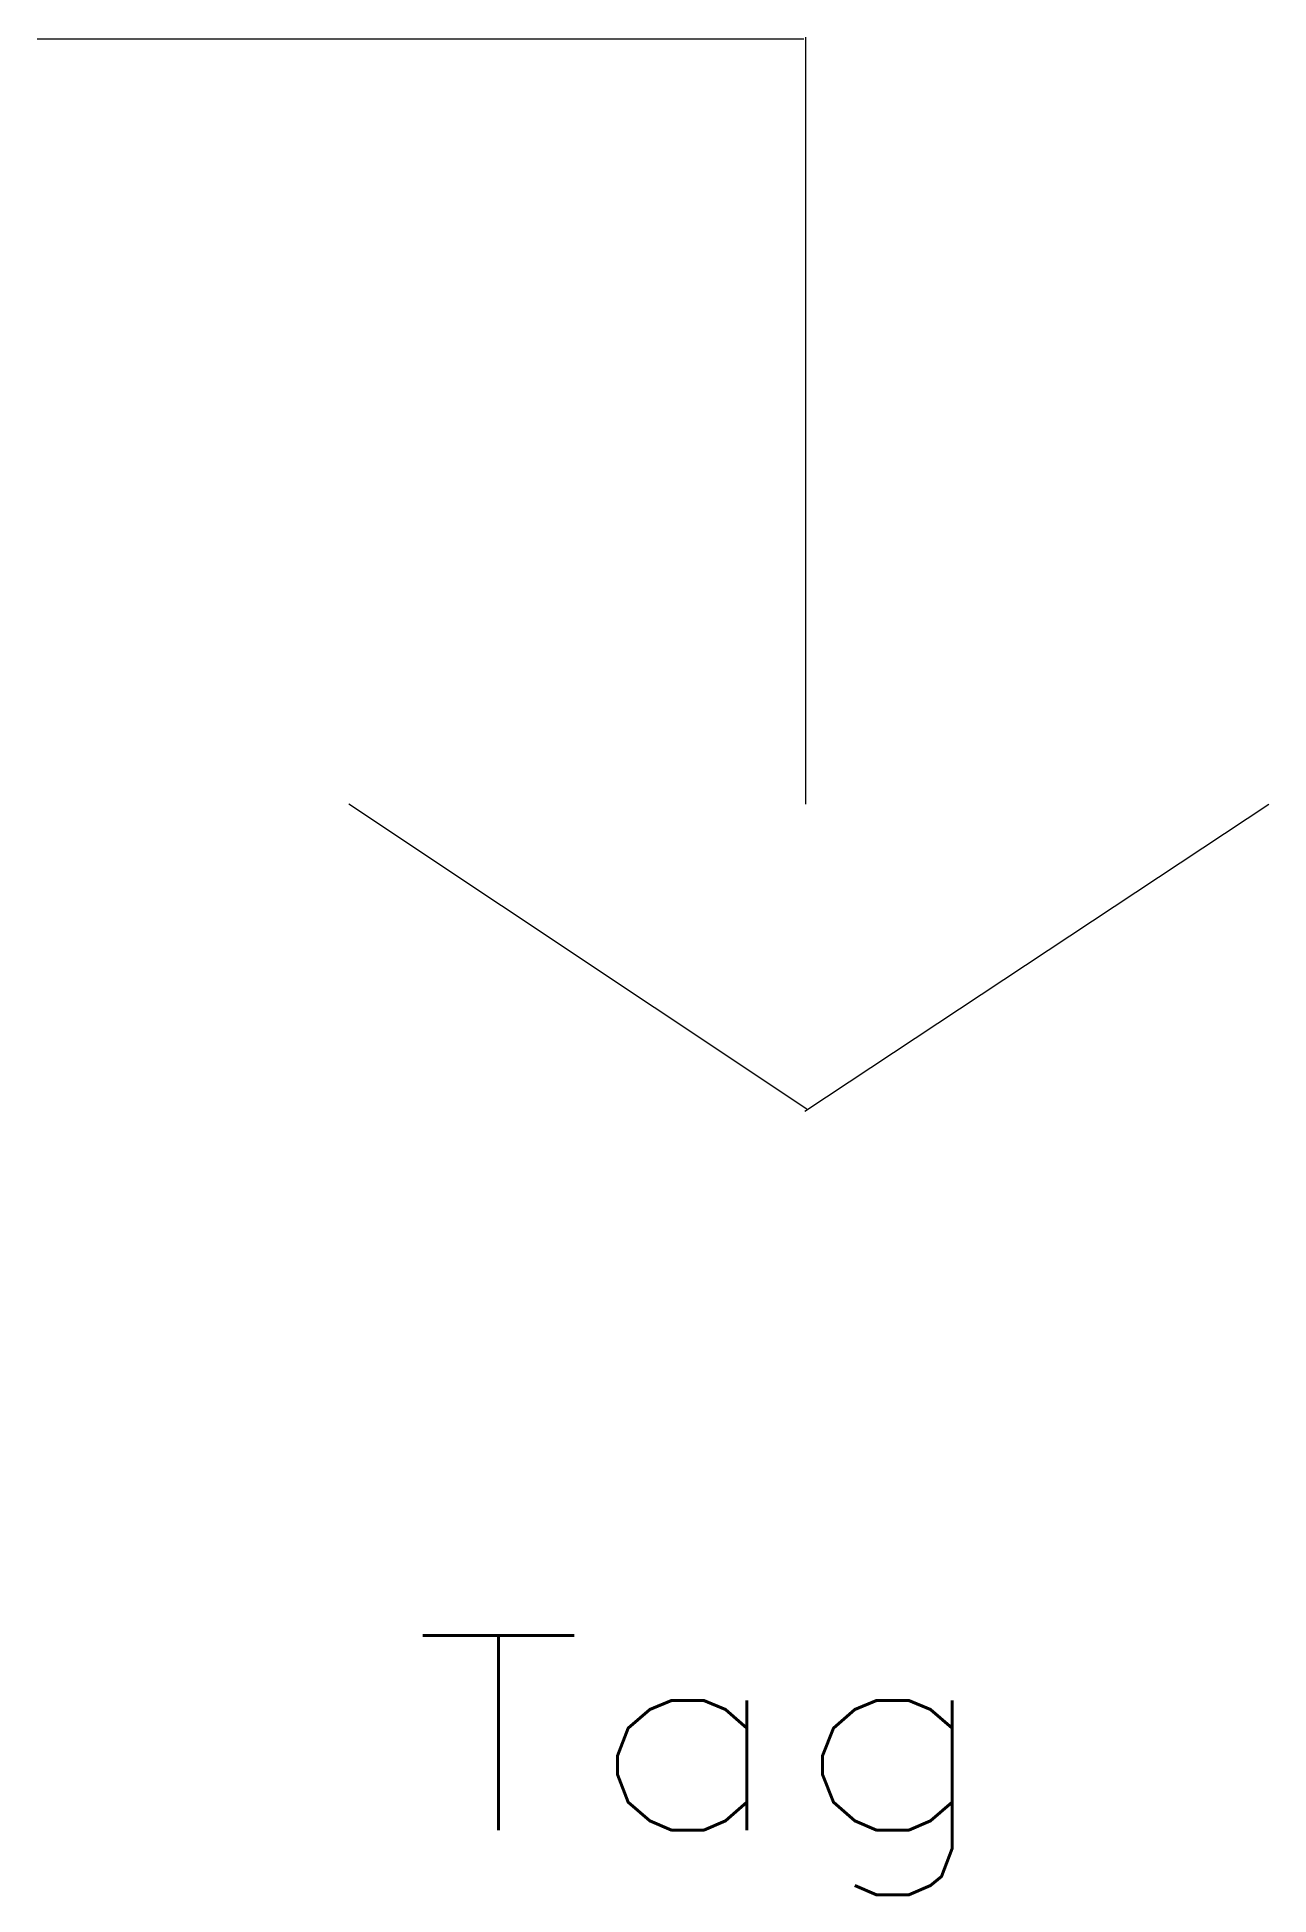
# Model space of a CAD drawing. Header units: inches. Extents: x -5 to 3, y -5.1 to 7.
import ezdxf
from ezdxf.enums import TextEntityAlignment as Align

# ---------------------------------------------------------------- set-up
doc = ezdxf.new("R2010")
doc.units = ezdxf.units.IN
doc.header["$MEASUREMENT"] = 0
doc.layers.get('0').update_dxf_attribs({"lineweight": 0})
doc.styles.get("Standard").update_dxf_attribs({"font": 'TXT.SHX'})

msp = doc.modelspace()

# ---------------------------------------------------------------- linework, layer by layer
at = {"color": 7, "linetype": 'Continuous', "lineweight": 0}
for p, q in [((-0.019, 7.009), (-5.036, 7.009)), ((-0.006, 2.005), (-0.006, 7.022)), ((0, 0.011), (-2.997, 2.005)), ((-0.012, -0.002), (3.023, 2.005))]:
    msp.add_line(p, q, dxfattribs=at)

# ---------------------------------------------------------------- texts
at = {"color": 7, "linetype": 'Continuous', "width": 1.166667}
msp.add_text('Tag', height=1.272, dxfattribs=at).set_placement((-2.582, -4.703), (1.234, -4.703), align=Align.FIT)

doc.saveas('drawing.dxf')
